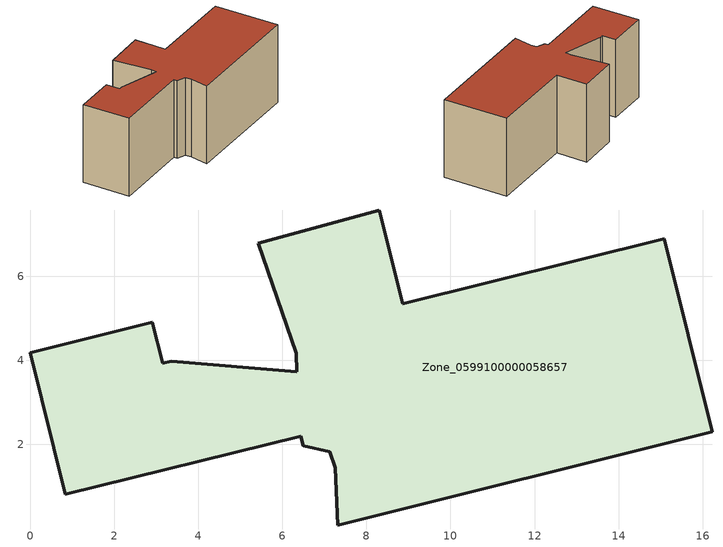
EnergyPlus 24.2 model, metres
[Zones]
Zone_0599100000058657
 floor ground (C_G): 6.44,2.2 0.84,0.81 0,4.18 2.91,4.91 3.15,3.93 3.35,3.98 6.34,3.73 6.33,4.17 5.43,6.79 8.31,7.58 8.87,5.35 15.09,6.89 16.23,2.3 7.32,0.08 7.26,1.44 7.13,1.83 6.5,1.97 z0
 wall outside (C_F): 3.15,3.93 2.91,4.91 0,4.18 0.84,0.81 6.44,2.2 6.5,1.97 7.13,1.83 7.26,1.44 7.32,0.08 16.23,2.3 15.09,6.89 8.87,5.35 8.31,7.58 5.43,6.79 6.33,4.17 6.34,3.73 3.35,3.98 3.15,3.93 z0:5.87
 roof outside (C_R): 0.84,0.81 6.44,2.2 6.5,1.97 7.13,1.83 7.26,1.44 7.32,0.08 16.23,2.3 15.09,6.89 8.87,5.35 8.31,7.58 5.43,6.79 6.33,4.17 6.34,3.73 3.35,3.98 3.15,3.93 2.91,4.91 0,4.18 z5.87
[BUILDING]
Pand.0599100000058657: North Axis=0; Terrain=City; Loads Convergence Tolerance Value=0.04; Temperature Convergence Tolerance Value=0.4; Solar Distribution=FullExterior; Maximum Number of Warmup Days=25; Minimum Number of Warmup Days=1
[Site:Location]
Rotterdam.The.Hague.AP_ZH_NLD Design_Conditions: Latitude=51.96; Longitude=4.45; Time Zone=1; Elevation=-4.5
[SITE:GROUNDTEMPERATURE:BUILDINGSURFACE]
18, 18, 18, 18, 18, 18, 18, 18, 18, 18, 18, 18
[MATERIAL] Thermal Absorptance=0.9; Solar Absorptance=0.7; Visible Absorptance=0.7
Name | Roughness | Thickness | Conductivity | Density | Specific Heat
G.TI.1965-1974 | MediumSmooth | 0.15 | 0.882353 | 540 | 1210
F.TI.1965-1974 | Rough | 0.3 | 0.697674 | 1920 | 840
R.TI.1965-1974 | MediumRough | 0.2 | 0.232558 | 1500 | 1000
[CONSTRUCTION]
C_G: G.TI.1965-1974
C_F: F.TI.1965-1974
C_R: R.TI.1965-1974
[ZONE]
Zone_0599100000058657: Type=1; Multiplier=1; Ceiling Height=Autocalculate; Volume=Autocalculate; Floor Area=autocalculate; Part of Total Floor Area=Yes
[ZONEINFILTRATION:DESIGNFLOWRATE]
Infil_Zone_0599100000058657: Zone or ZoneList or Space or SpaceList=Zone_0599100000058657; Schedule=AlwaysOn; Design Flow Rate Calculation Method=Flow/Area; Flow Rate per Floor Area=0.003; Constant Term Coefficient=1; Temperature Term Coefficient=0; Velocity Term Coefficient=0; Velocity Squared Term Coefficient=0
[HVACTEMPLATE:ZONE:IDEALLOADSAIRSYSTEM]
Zone_0599100000058657: Maximum Heating Supply Air Temperature=50; Minimum Cooling Supply Air Temperature=13; Maximum Heating Supply Air Humidity Ratio=0.0156; Minimum Cooling Supply Air Humidity Ratio=0.0077; Heating Limit=NoLimit; Cooling Limit=NoLimit; Dehumidification Control Type=ConstantSensibleHeatRatio; Cooling Sensible Heat Ratio=0.7; Dehumidification Setpoint=60; Humidification Control Type=None; Humidification Setpoint=30; Outdoor Air Method=None; Outdoor Air Flow Rate per Person=0.00944; Outdoor Air Flow Rate per Zone Floor Area=0; Outdoor Air Flow Rate per Zone=0; Demand Controlled Ventilation Type=None; Outdoor Air Economizer Type=NoEconomizer; Heat Recovery Type=None; Sensible Heat Recovery Effectiveness=0.7; Latent Heat Recovery Effectiveness=0.65
[ZONECONTROL:THERMOSTAT]
ThermostatControl_Zone_0599100000058657: Zone or ZoneList=Zone_0599100000058657; Control Type Schedule=DualSetpointControlType; Control 1=Thermostat_Zone_0599100000058657; Temperature Difference Between Cutout And Setpoint=0
[THERMOSTATSETPOINT:DUALSETPOINT]
Thermostat_Zone_0599100000058657: Heating Setpoint Temperature Schedule=HeatingSetpoint_Zone_0599100000058657; Cooling Setpoint Temperature Schedule=CoolingSetpoint_Zone_0599100000058657
[SCHEDULE:COMPACT]
HeatingSetpoint_Zone_0599100000058657: Through: 12/31, For: AllDays, Until: 24:00, 21
CoolingSetpoint_Zone_0599100000058657: Through: 12/31, For: AllDays, Until: 24:00, 24
DualSetpointControlType: Through: 12/31, For: AllDays, Until: 24:00, 4
AlwaysOn: Through: 12/31, For: AllDays, Until: 24:00, 1
